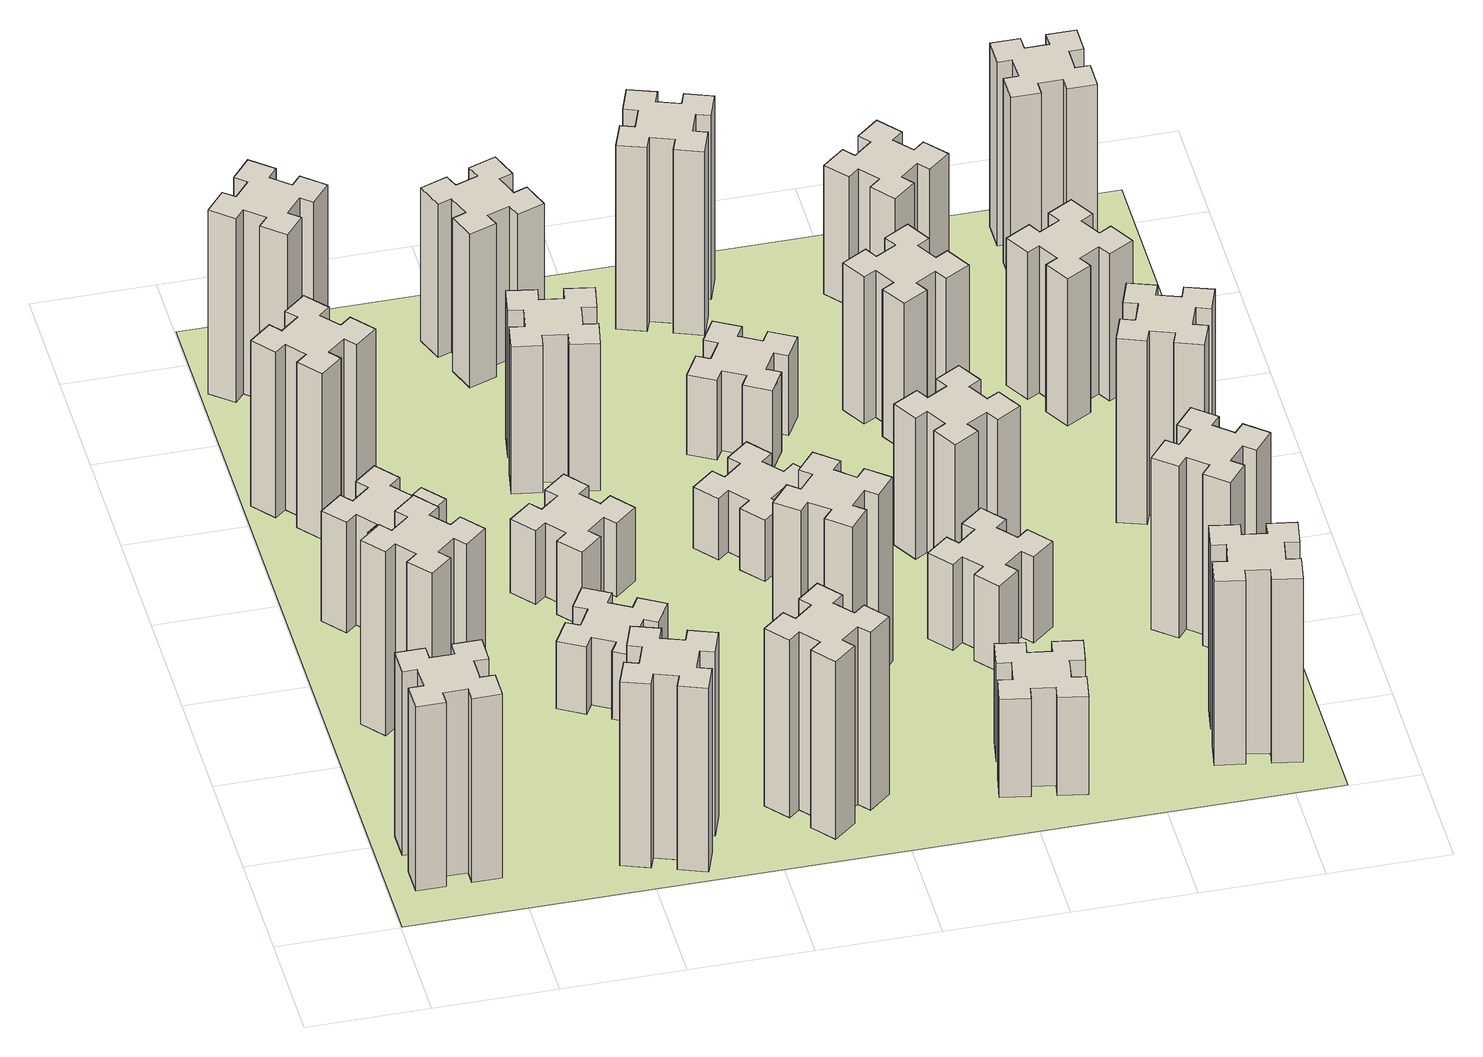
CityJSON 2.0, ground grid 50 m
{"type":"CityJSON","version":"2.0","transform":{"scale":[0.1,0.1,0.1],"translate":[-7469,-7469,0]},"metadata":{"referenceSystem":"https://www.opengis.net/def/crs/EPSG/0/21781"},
"CityObjects":{
"building1":{"type":"Building","attributes":{"class":"1000","function":"1000","usage":"1000","yearOfConstruction":2016,"roofType":"1000","measuredHeight":90,"storeysAboveGround":30,"storeysBelowGround":0},"geometry":[{"type":"Solid","lod":"1","boundaries":[[[[0,1,2,3,4,5,6,7,8,9,10,11,12,13,14,15,16,17,18,19]],[[17,16,20,21]],[[16,15,22,20]],[[15,14,23,22]],[[14,13,24,23]],[[13,12,25,24]],[[12,11,26,25]],[[11,10,27,26]],[[10,9,28,27]],[[9,8,29,28]],[[8,7,30,29]],[[7,6,31,30]],[[6,5,32,31]],[[5,4,33,32]],[[4,3,34,33]],[[3,2,35,34]],[[2,1,36,35]],[[1,0,37,36]],[[0,19,38,37]],[[19,18,39,38]],[[18,17,21,39]],[[24,25,26,27,28,29,30,31,32,33,34,35,36,37,38,39,21,20,22,23]]]]}]},
"building2":{"type":"Building","attributes":{"class":"1000","function":"1000","usage":"1000","yearOfConstruction":2016,"roofType":"1000","measuredHeight":90,"storeysAboveGround":30,"storeysBelowGround":0},"geometry":[{"type":"Solid","lod":"1","boundaries":[[[[40,41,42,43,44,45,46,47,48,49,50,51,52,53,54,55,56,57,58,59]],[[57,56,60,61]],[[56,55,62,60]],[[55,54,63,62]],[[54,53,64,63]],[[53,52,65,64]],[[52,51,66,65]],[[51,50,67,66]],[[50,49,68,67]],[[49,48,69,68]],[[48,47,70,69]],[[47,46,71,70]],[[46,45,72,71]],[[45,44,73,72]],[[44,43,74,73]],[[43,42,75,74]],[[42,41,76,75]],[[41,40,77,76]],[[40,59,78,77]],[[59,58,79,78]],[[58,57,61,79]],[[64,65,66,67,68,69,70,71,72,73,74,75,76,77,78,79,61,60,62,63]]]]}]},
"building3":{"type":"Building","attributes":{"class":"1000","function":"1000","usage":"1000","yearOfConstruction":2016,"roofType":"1000","measuredHeight":54,"storeysAboveGround":30,"storeysBelowGround":0},"geometry":[{"type":"Solid","lod":"1","boundaries":[[[[80,81,82,83,84,85,86,87,88,89,90,91,92,93,94,95,96,97,98,99]],[[97,96,100,101]],[[96,95,102,100]],[[95,94,103,102]],[[94,93,104,103]],[[93,92,105,104]],[[92,91,106,105]],[[91,90,107,106]],[[90,89,108,107]],[[89,88,109,108]],[[88,87,110,109]],[[87,86,111,110]],[[86,85,112,111]],[[85,84,113,112]],[[84,83,114,113]],[[83,82,115,114]],[[82,81,116,115]],[[81,80,117,116]],[[80,99,118,117]],[[99,98,119,118]],[[98,97,101,119]],[[104,105,106,107,108,109,110,111,112,113,114,115,116,117,118,119,101,100,102,103]]]]}]},
"building4":{"type":"Building","attributes":{"class":"1000","function":"1000","usage":"1000","yearOfConstruction":2016,"roofType":"1000","measuredHeight":81,"storeysAboveGround":30,"storeysBelowGround":0},"geometry":[{"type":"Solid","lod":"1","boundaries":[[[[120,121,122,123,124,125,126,127,128,129,130,131,132,133,134,135,136,137,138,139]],[[137,136,140,141]],[[136,135,142,140]],[[135,134,143,142]],[[134,133,144,143]],[[133,132,145,144]],[[132,131,146,145]],[[131,130,147,146]],[[130,129,148,147]],[[129,128,149,148]],[[128,127,150,149]],[[127,126,151,150]],[[126,125,152,151]],[[125,124,153,152]],[[124,123,154,153]],[[123,122,155,154]],[[122,121,156,155]],[[121,120,157,156]],[[120,139,158,157]],[[139,138,159,158]],[[138,137,141,159]],[[144,145,146,147,148,149,150,151,152,153,154,155,156,157,158,159,141,140,142,143]]]]}]},
"building5":{"type":"Building","attributes":{"class":"1000","function":"1000","usage":"1000","yearOfConstruction":2016,"roofType":"1000","measuredHeight":90,"storeysAboveGround":30,"storeysBelowGround":0},"geometry":[{"type":"Solid","lod":"1","boundaries":[[[[160,161,162,163,164,165,166,167,168,169,170,171,172,173,174,175,176,177,178,179]],[[177,176,180,181]],[[176,175,182,180]],[[175,174,183,182]],[[174,173,184,183]],[[173,172,185,184]],[[172,171,186,185]],[[171,170,187,186]],[[170,169,188,187]],[[169,168,189,188]],[[168,167,190,189]],[[167,166,191,190]],[[166,165,192,191]],[[165,164,193,192]],[[164,163,194,193]],[[163,162,195,194]],[[162,161,196,195]],[[161,160,197,196]],[[160,179,198,197]],[[179,178,199,198]],[[178,177,181,199]],[[184,185,186,187,188,189,190,191,192,193,194,195,196,197,198,199,181,180,182,183]]]]}]},
"building6":{"type":"Building","attributes":{"class":"1000","function":"1000","usage":"1000","yearOfConstruction":2016,"roofType":"1000","measuredHeight":90,"storeysAboveGround":30,"storeysBelowGround":0},"geometry":[{"type":"Solid","lod":"1","boundaries":[[[[200,201,202,203,204,205,206,207,208,209,210,211,212,213,214,215,216,217,218,219]],[[217,216,220,221]],[[216,215,222,220]],[[215,214,223,222]],[[214,213,224,223]],[[213,212,225,224]],[[212,211,226,225]],[[211,210,227,226]],[[210,209,228,227]],[[209,208,229,228]],[[208,207,230,229]],[[207,206,231,230]],[[206,205,232,231]],[[205,204,233,232]],[[204,203,234,233]],[[203,202,235,234]],[[202,201,236,235]],[[201,200,237,236]],[[200,219,238,237]],[[219,218,239,238]],[[218,217,221,239]],[[224,225,226,227,228,229,230,231,232,233,234,235,236,237,238,239,221,220,222,223]]]]}]},
"building7":{"type":"Building","attributes":{"class":"1000","function":"1000","usage":"1000","yearOfConstruction":2016,"roofType":"1000","measuredHeight":33,"storeysAboveGround":30,"storeysBelowGround":0},"geometry":[{"type":"Solid","lod":"1","boundaries":[[[[240,241,242,243,244,245,246,247,248,249,250,251,252,253,254,255,256,257,258,259]],[[257,256,260,261]],[[256,255,262,260]],[[255,254,263,262]],[[254,253,264,263]],[[253,252,265,264]],[[252,251,266,265]],[[251,250,267,266]],[[250,249,268,267]],[[249,248,269,268]],[[248,247,270,269]],[[247,246,271,270]],[[246,245,272,271]],[[245,244,273,272]],[[244,243,274,273]],[[243,242,275,274]],[[242,241,276,275]],[[241,240,277,276]],[[240,259,278,277]],[[259,258,279,278]],[[258,257,261,279]],[[264,265,266,267,268,269,270,271,272,273,274,275,276,277,278,279,261,260,262,263]]]]}]},
"building8":{"type":"Building","attributes":{"class":"1000","function":"1000","usage":"1000","yearOfConstruction":2016,"roofType":"1000","measuredHeight":36,"storeysAboveGround":30,"storeysBelowGround":0},"geometry":[{"type":"Solid","lod":"1","boundaries":[[[[280,281,282,283,284,285,286,287,288,289,290,291,292,293,294,295,296,297,298,299]],[[297,296,300,301]],[[296,295,302,300]],[[295,294,303,302]],[[294,293,304,303]],[[293,292,305,304]],[[292,291,306,305]],[[291,290,307,306]],[[290,289,308,307]],[[289,288,309,308]],[[288,287,310,309]],[[287,286,311,310]],[[286,285,312,311]],[[285,284,313,312]],[[284,283,314,313]],[[283,282,315,314]],[[282,281,316,315]],[[281,280,317,316]],[[280,299,318,317]],[[299,298,319,318]],[[298,297,301,319]],[[304,305,306,307,308,309,310,311,312,313,314,315,316,317,318,319,301,300,302,303]]]]}]},
"building9":{"type":"Building","attributes":{"class":"1000","function":"1000","usage":"1000","yearOfConstruction":2016,"roofType":"1000","measuredHeight":87,"storeysAboveGround":30,"storeysBelowGround":0},"geometry":[{"type":"Solid","lod":"1","boundaries":[[[[320,321,322,323,324,325,326,327,328,329,330,331,332,333,334,335,336,337,338,339]],[[337,336,340,341]],[[336,335,342,340]],[[335,334,343,342]],[[334,333,344,343]],[[333,332,345,344]],[[332,331,346,345]],[[331,330,347,346]],[[330,329,348,347]],[[329,328,349,348]],[[328,327,350,349]],[[327,326,351,350]],[[326,325,352,351]],[[325,324,353,352]],[[324,323,354,353]],[[323,322,355,354]],[[322,321,356,355]],[[321,320,357,356]],[[320,339,358,357]],[[339,338,359,358]],[[338,337,341,359]],[[344,345,346,347,348,349,350,351,352,353,354,355,356,357,358,359,341,340,342,343]]]]}]},
"building10":{"type":"Building","attributes":{"class":"1000","function":"1000","usage":"1000","yearOfConstruction":2016,"roofType":"1000","measuredHeight":72,"storeysAboveGround":30,"storeysBelowGround":0},"geometry":[{"type":"Solid","lod":"1","boundaries":[[[[360,361,362,363,364,365,366,367,368,369,370,371,372,373,374,375,376,377,378,379]],[[377,376,380,381]],[[376,375,382,380]],[[375,374,383,382]],[[374,373,384,383]],[[373,372,385,384]],[[372,371,386,385]],[[371,370,387,386]],[[370,369,388,387]],[[369,368,389,388]],[[368,367,390,389]],[[367,366,391,390]],[[366,365,392,391]],[[365,364,393,392]],[[364,363,394,393]],[[363,362,395,394]],[[362,361,396,395]],[[361,360,397,396]],[[360,379,398,397]],[[379,378,399,398]],[[378,377,381,399]],[[384,385,386,387,388,389,390,391,392,393,394,395,396,397,398,399,381,380,382,383]]]]}]},
"building11":{"type":"Building","attributes":{"class":"1000","function":"1000","usage":"1000","yearOfConstruction":2016,"roofType":"1000","measuredHeight":75,"storeysAboveGround":30,"storeysBelowGround":0},"geometry":[{"type":"Solid","lod":"1","boundaries":[[[[400,401,402,403,404,405,406,407,408,409,410,411,412,413,414,415,416,417,418,419]],[[417,416,420,421]],[[416,415,422,420]],[[415,414,423,422]],[[414,413,424,423]],[[413,412,425,424]],[[412,411,426,425]],[[411,410,427,426]],[[410,409,428,427]],[[409,408,429,428]],[[408,407,430,429]],[[407,406,431,430]],[[406,405,432,431]],[[405,404,433,432]],[[404,403,434,433]],[[403,402,435,434]],[[402,401,436,435]],[[401,400,437,436]],[[400,419,438,437]],[[419,418,439,438]],[[418,417,421,439]],[[424,425,426,427,428,429,430,431,432,433,434,435,436,437,438,439,421,420,422,423]]]]}]},
"building12":{"type":"Building","attributes":{"class":"1000","function":"1000","usage":"1000","yearOfConstruction":2016,"roofType":"1000","measuredHeight":90,"storeysAboveGround":30,"storeysBelowGround":0},"geometry":[{"type":"Solid","lod":"1","boundaries":[[[[440,441,442,443,444,445,446,447,448,449,450,451,452,453,454,455,456,457,458,459]],[[457,456,460,461]],[[456,455,462,460]],[[455,454,463,462]],[[454,453,464,463]],[[453,452,465,464]],[[452,451,466,465]],[[451,450,467,466]],[[450,449,468,467]],[[449,448,469,468]],[[448,447,470,469]],[[447,446,471,470]],[[446,445,472,471]],[[445,444,473,472]],[[444,443,474,473]],[[443,442,475,474]],[[442,441,476,475]],[[441,440,477,476]],[[440,459,478,477]],[[459,458,479,478]],[[458,457,461,479]],[[464,465,466,467,468,469,470,471,472,473,474,475,476,477,478,479,461,460,462,463]]]]}]},
"building13":{"type":"Building","attributes":{"class":"1000","function":"1000","usage":"1000","yearOfConstruction":2016,"roofType":"1000","measuredHeight":30,"storeysAboveGround":30,"storeysBelowGround":0},"geometry":[{"type":"Solid","lod":"1","boundaries":[[[[480,481,482,483,484,485,486,487,488,489,490,491,492,493,494,495,496,497,498,499]],[[497,496,500,501]],[[496,495,502,500]],[[495,494,503,502]],[[494,493,504,503]],[[493,492,505,504]],[[492,491,506,505]],[[491,490,507,506]],[[490,489,508,507]],[[489,488,509,508]],[[488,487,510,509]],[[487,486,511,510]],[[486,485,512,511]],[[485,484,513,512]],[[484,483,514,513]],[[483,482,515,514]],[[482,481,516,515]],[[481,480,517,516]],[[480,499,518,517]],[[499,498,519,518]],[[498,497,501,519]],[[504,505,506,507,508,509,510,511,512,513,514,515,516,517,518,519,501,500,502,503]]]]}]},
"building14":{"type":"Building","attributes":{"class":"1000","function":"1000","usage":"1000","yearOfConstruction":2016,"roofType":"1000","measuredHeight":48,"storeysAboveGround":30,"storeysBelowGround":0},"geometry":[{"type":"Solid","lod":"1","boundaries":[[[[520,521,522,523,524,525,526,527,528,529,530,531,532,533,534,535,536,537,538,539]],[[537,536,540,541]],[[536,535,542,540]],[[535,534,543,542]],[[534,533,544,543]],[[533,532,545,544]],[[532,531,546,545]],[[531,530,547,546]],[[530,529,548,547]],[[529,528,549,548]],[[528,527,550,549]],[[527,526,551,550]],[[526,525,552,551]],[[525,524,553,552]],[[524,523,554,553]],[[523,522,555,554]],[[522,521,556,555]],[[521,520,557,556]],[[520,539,558,557]],[[539,538,559,558]],[[538,537,541,559]],[[544,545,546,547,548,549,550,551,552,553,554,555,556,557,558,559,541,540,542,543]]]]}]},
"building15":{"type":"Building","attributes":{"class":"1000","function":"1000","usage":"1000","yearOfConstruction":2016,"roofType":"1000","measuredHeight":39,"storeysAboveGround":30,"storeysBelowGround":0},"geometry":[{"type":"Solid","lod":"1","boundaries":[[[[560,561,562,563,564,565,566,567,568,569,570,571,572,573,574,575,576,577,578,579]],[[577,576,580,581]],[[576,575,582,580]],[[575,574,583,582]],[[574,573,584,583]],[[573,572,585,584]],[[572,571,586,585]],[[571,570,587,586]],[[570,569,588,587]],[[569,568,589,588]],[[568,567,590,589]],[[567,566,591,590]],[[566,565,592,591]],[[565,564,593,592]],[[564,563,594,593]],[[563,562,595,594]],[[562,561,596,595]],[[561,560,597,596]],[[560,579,598,597]],[[579,578,599,598]],[[578,577,581,599]],[[584,585,586,587,588,589,590,591,592,593,594,595,596,597,598,599,581,580,582,583]]]]}]},
"building16":{"type":"Building","attributes":{"class":"1000","function":"1000","usage":"1000","yearOfConstruction":2016,"roofType":"1000","measuredHeight":90,"storeysAboveGround":30,"storeysBelowGround":0},"geometry":[{"type":"Solid","lod":"1","boundaries":[[[[600,601,602,603,604,605,606,607,608,609,610,611,612,613,614,615,616,617,618,619]],[[617,616,620,621]],[[616,615,622,620]],[[615,614,623,622]],[[614,613,624,623]],[[613,612,625,624]],[[612,611,626,625]],[[611,610,627,626]],[[610,609,628,627]],[[609,608,629,628]],[[608,607,630,629]],[[607,606,631,630]],[[606,605,632,631]],[[605,604,633,632]],[[604,603,634,633]],[[603,602,635,634]],[[602,601,636,635]],[[601,600,637,636]],[[600,619,638,637]],[[619,618,639,638]],[[618,617,621,639]],[[624,625,626,627,628,629,630,631,632,633,634,635,636,637,638,639,621,620,622,623]]]]}]},
"building17":{"type":"Building","attributes":{"class":"1000","function":"1000","usage":"1000","yearOfConstruction":2016,"roofType":"1000","measuredHeight":42,"storeysAboveGround":30,"storeysBelowGround":0},"geometry":[{"type":"Solid","lod":"1","boundaries":[[[[640,641,642,643,644,645,646,647,648,649,650,651,652,653,654,655,656,657,658,659]],[[657,656,660,661]],[[656,655,662,660]],[[655,654,663,662]],[[654,653,664,663]],[[653,652,665,664]],[[652,651,666,665]],[[651,650,667,666]],[[650,649,668,667]],[[649,648,669,668]],[[648,647,670,669]],[[647,646,671,670]],[[646,645,672,671]],[[645,644,673,672]],[[644,643,674,673]],[[643,642,675,674]],[[642,641,676,675]],[[641,640,677,676]],[[640,659,678,677]],[[659,658,679,678]],[[658,657,661,679]],[[664,665,666,667,668,669,670,671,672,673,674,675,676,677,678,679,661,660,662,663]]]]}]},
"building18":{"type":"Building","attributes":{"class":"1000","function":"1000","usage":"1000","yearOfConstruction":2016,"roofType":"1000","measuredHeight":69,"storeysAboveGround":30,"storeysBelowGround":0},"geometry":[{"type":"Solid","lod":"1","boundaries":[[[[680,681,682,683,684,685,686,687,688,689,690,691,692,693,694,695,696,697,698,699]],[[697,696,700,701]],[[696,695,702,700]],[[695,694,703,702]],[[694,693,704,703]],[[693,692,705,704]],[[692,691,706,705]],[[691,690,707,706]],[[690,689,708,707]],[[689,688,709,708]],[[688,687,710,709]],[[687,686,711,710]],[[686,685,712,711]],[[685,684,713,712]],[[684,683,714,713]],[[683,682,715,714]],[[682,681,716,715]],[[681,680,717,716]],[[680,699,718,717]],[[699,698,719,718]],[[698,697,701,719]],[[704,705,706,707,708,709,710,711,712,713,714,715,716,717,718,719,701,700,702,703]]]]}]},
"building19":{"type":"Building","attributes":{"class":"1000","function":"1000","usage":"1000","yearOfConstruction":2016,"roofType":"1000","measuredHeight":72,"storeysAboveGround":30,"storeysBelowGround":0},"geometry":[{"type":"Solid","lod":"1","boundaries":[[[[720,721,722,723,724,725,726,727,728,729,730,731,732,733,734,735,736,737,738,739]],[[737,736,740,741]],[[736,735,742,740]],[[735,734,743,742]],[[734,733,744,743]],[[733,732,745,744]],[[732,731,746,745]],[[731,730,747,746]],[[730,729,748,747]],[[729,728,749,748]],[[728,727,750,749]],[[727,726,751,750]],[[726,725,752,751]],[[725,724,753,752]],[[724,723,754,753]],[[723,722,755,754]],[[722,721,756,755]],[[721,720,757,756]],[[720,739,758,757]],[[739,738,759,758]],[[738,737,741,759]],[[744,745,746,747,748,749,750,751,752,753,754,755,756,757,758,759,741,740,742,743]]]]}]},
"building20":{"type":"Building","attributes":{"class":"1000","function":"1000","usage":"1000","yearOfConstruction":2016,"roofType":"1000","measuredHeight":90,"storeysAboveGround":30,"storeysBelowGround":0},"geometry":[{"type":"Solid","lod":"1","boundaries":[[[[760,761,762,763,764,765,766,767,768,769,770,771,772,773,774,775,776,777,778,779]],[[777,776,780,781]],[[776,775,782,780]],[[775,774,783,782]],[[774,773,784,783]],[[773,772,785,784]],[[772,771,786,785]],[[771,770,787,786]],[[770,769,788,787]],[[769,768,789,788]],[[768,767,790,789]],[[767,766,791,790]],[[766,765,792,791]],[[765,764,793,792]],[[764,763,794,793]],[[763,762,795,794]],[[762,761,796,795]],[[761,760,797,796]],[[760,779,798,797]],[[779,778,799,798]],[[778,777,781,799]],[[784,785,786,787,788,789,790,791,792,793,794,795,796,797,798,799,781,780,782,783]]]]}]},
"building21":{"type":"Building","attributes":{"class":"1000","function":"1000","usage":"1000","yearOfConstruction":2016,"roofType":"1000","measuredHeight":63,"storeysAboveGround":30,"storeysBelowGround":0},"geometry":[{"type":"Solid","lod":"1","boundaries":[[[[800,801,802,803,804,805,806,807,808,809,810,811,812,813,814,815,816,817,818,819]],[[817,816,820,821]],[[816,815,822,820]],[[815,814,823,822]],[[814,813,824,823]],[[813,812,825,824]],[[812,811,826,825]],[[811,810,827,826]],[[810,809,828,827]],[[809,808,829,828]],[[808,807,830,829]],[[807,806,831,830]],[[806,805,832,831]],[[805,804,833,832]],[[804,803,834,833]],[[803,802,835,834]],[[802,801,836,835]],[[801,800,837,836]],[[800,819,838,837]],[[819,818,839,838]],[[818,817,821,839]],[[824,825,826,827,828,829,830,831,832,833,834,835,836,837,838,839,821,820,822,823]]]]}]},
"building22":{"type":"Building","attributes":{"class":"1000","function":"1000","usage":"1000","yearOfConstruction":2016,"roofType":"1000","measuredHeight":84,"storeysAboveGround":30,"storeysBelowGround":0},"geometry":[{"type":"Solid","lod":"1","boundaries":[[[[840,841,842,843,844,845,846,847,848,849,850,851,852,853,854,855,856,857,858,859]],[[857,856,860,861]],[[856,855,862,860]],[[855,854,863,862]],[[854,853,864,863]],[[853,852,865,864]],[[852,851,866,865]],[[851,850,867,866]],[[850,849,868,867]],[[849,848,869,868]],[[848,847,870,869]],[[847,846,871,870]],[[846,845,872,871]],[[845,844,873,872]],[[844,843,874,873]],[[843,842,875,874]],[[842,841,876,875]],[[841,840,877,876]],[[840,859,878,877]],[[859,858,879,878]],[[858,857,861,879]],[[864,865,866,867,868,869,870,871,872,873,874,875,876,877,878,879,861,860,862,863]]]]}]},
"building23":{"type":"Building","attributes":{"class":"1000","function":"1000","usage":"1000","yearOfConstruction":2016,"roofType":"1000","measuredHeight":90,"storeysAboveGround":30,"storeysBelowGround":0},"geometry":[{"type":"Solid","lod":"1","boundaries":[[[[880,881,882,883,884,885,886,887,888,889,890,891,892,893,894,895,896,897,898,899]],[[897,896,900,901]],[[896,895,902,900]],[[895,894,903,902]],[[894,893,904,903]],[[893,892,905,904]],[[892,891,906,905]],[[891,890,907,906]],[[890,889,908,907]],[[889,888,909,908]],[[888,887,910,909]],[[887,886,911,910]],[[886,885,912,911]],[[885,884,913,912]],[[884,883,914,913]],[[883,882,915,914]],[[882,881,916,915]],[[881,880,917,916]],[[880,899,918,917]],[[899,898,919,918]],[[898,897,901,919]],[[904,905,906,907,908,909,910,911,912,913,914,915,916,917,918,919,901,900,902,903]]]]}]},
"building24":{"type":"Building","attributes":{"class":"1000","function":"1000","usage":"1000","yearOfConstruction":2016,"roofType":"1000","measuredHeight":72,"storeysAboveGround":30,"storeysBelowGround":0},"geometry":[{"type":"Solid","lod":"1","boundaries":[[[[920,921,922,923,924,925,926,927,928,929,930,931,932,933,934,935,936,937,938,939]],[[937,936,940,941]],[[936,935,942,940]],[[935,934,943,942]],[[934,933,944,943]],[[933,932,945,944]],[[932,931,946,945]],[[931,930,947,946]],[[930,929,948,947]],[[929,928,949,948]],[[928,927,950,949]],[[927,926,951,950]],[[926,925,952,951]],[[925,924,953,952]],[[924,923,954,953]],[[923,922,955,954]],[[922,921,956,955]],[[921,920,957,956]],[[920,939,958,957]],[[939,938,959,958]],[[938,937,941,959]],[[944,945,946,947,948,949,950,951,952,953,954,955,956,957,958,959,941,940,942,943]]]]}]},
"building25":{"type":"Building","attributes":{"class":"1000","function":"1000","usage":"1000","yearOfConstruction":2016,"roofType":"1000","measuredHeight":90,"storeysAboveGround":30,"storeysBelowGround":0},"geometry":[{"type":"Solid","lod":"1","boundaries":[[[[960,961,962,963,964,965,966,967,968,969,970,971,972,973,974,975,976,977,978,979]],[[977,976,980,981]],[[976,975,982,980]],[[975,974,983,982]],[[974,973,984,983]],[[973,972,985,984]],[[972,971,986,985]],[[971,970,987,986]],[[970,969,988,987]],[[969,968,989,988]],[[968,967,990,989]],[[967,966,991,990]],[[966,965,992,991]],[[965,964,993,992]],[[964,963,994,993]],[[963,962,995,994]],[[962,961,996,995]],[[961,960,997,996]],[[960,979,998,997]],[[979,978,999,998]],[[978,977,981,999]],[[984,985,986,987,988,989,990,991,992,993,994,995,996,997,998,999,981,980,982,983]]]]}]},
"landuse1":{"type":"LandUse","attributes":{"name":"plot1","function":"1010"},"geometry":[{"type":"MultiSurface","lod":"1","boundaries":[[[1000,1001,1002,1003]]]}]}
},
"vertices":[
[165,425,0],[165,325,0],[105,325,0],[105,205,0],[225,205,0],[225,265,0],[325,265,0],[325,205,0],[445,205,0],[445,325,0],[385,325,0],[385,425,0],[445,425,0],[445,545,0],[325,545,0],[325,485,0],[225,485,0],[225,545,0],[105,545,0],[105,425,0],[225,485,900],[225,545,900],[325,485,900],[325,545,900],[445,545,900],[445,425,900],[385,425,900],[385,325,900],[445,325,900],[445,205,900],[325,205,900],[325,265,900],[225,265,900],[225,205,900],[105,205,900],[105,325,900],[165,325,900],[165,425,900],[105,425,900],[105,545,900],
[492,1248,0],[427,1324,0],[473,1363,0],[396,1455,0],[304,1378,0],[343,1332,0],[266,1267,0],[228,1313,0],[136,1236,0],[213,1144,0],[259,1183,0],[323,1106,0],[277,1068,0],[354,976,0],[446,1053,0],[408,1099,0],[484,1163,0],[523,1117,0],[615,1194,0],[538,1286,0],[484,1163,900],[523,1117,900],[408,1099,900],[446,1053,900],[354,976,900],[277,1068,900],[323,1106,900],[259,1183,900],[213,1144,900],[136,1236,900],[228,1313,900],[266,1267,900],[343,1332,900],[304,1378,900],[396,1455,900],[473,1363,900],[427,1324,900],[492,1248,900],[538,1286,900],[615,1194,900],
[492,1888,0],[427,1964,0],[473,2003,0],[396,2095,0],[304,2018,0],[343,1972,0],[266,1907,0],[228,1953,0],[136,1876,0],[213,1784,0],[259,1823,0],[323,1746,0],[277,1708,0],[354,1616,0],[446,1693,0],[408,1739,0],[484,1803,0],[523,1757,0],[615,1834,0],[538,1926,0],[484,1803,540],[523,1757,540],[408,1739,540],[446,1693,540],[354,1616,540],[277,1708,540],[323,1746,540],[259,1823,540],[213,1784,540],[136,1876,540],[228,1953,540],[266,1907,540],[343,1972,540],[304,2018,540],[396,2095,540],[473,2003,540],[427,1964,540],[492,1888,540],[538,1926,540],[615,1834,540],
[243,2712,0],[166,2647,0],[128,2693,0],[36,2616,0],[113,2524,0],[159,2563,0],[223,2486,0],[177,2448,0],[254,2356,0],[346,2433,0],[308,2479,0],[384,2543,0],[423,2497,0],[515,2574,0],[438,2666,0],[392,2628,0],[327,2704,0],[373,2743,0],[296,2835,0],[204,2758,0],[327,2704,810],[373,2743,810],[392,2628,810],[438,2666,810],[515,2574,810],[423,2497,810],[384,2543,810],[308,2479,810],[346,2433,810],[254,2356,810],[177,2448,810],[223,2486,810],[159,2563,810],[113,2524,810],[36,2616,810],[128,2693,810],[166,2647,810],[243,2712,810],[204,2758,810],[296,2835,810],
[1029,360,0],[995,266,0],[939,287,0],[897,174,0],[1010,133,0],[1031,189,0],[1125,155,0],[1104,99,0],[1217,57,0],[1258,170,0],[1202,191,0],[1236,285,0],[1292,264,0],[1333,377,0],[1220,418,0],[1200,362,0],[1106,396,0],[1127,452,0],[1014,493,0],[973,380,0],[1106,396,900],[1127,452,900],[1200,362,900],[1220,418,900],[1333,377,900],[1292,264,900],[1236,285,900],[1202,191,900],[1258,170,900],[1217,57,900],[1104,99,900],[1125,155,900],[1031,189,900],[1010,133,900],[897,174,900],[939,287,900],[995,266,900],[1029,360,900],[973,380,900],[1014,493,900],
[384,3387,0],[308,3452,0],[346,3498,0],[254,3575,0],[177,3483,0],[223,3444,0],[159,3368,0],[113,3406,0],[36,3314,0],[128,3237,0],[166,3283,0],[243,3219,0],[204,3173,0],[296,3096,0],[373,3188,0],[327,3226,0],[392,3303,0],[438,3264,0],[515,3356,0],[423,3433,0],[392,3303,900],[438,3264,900],[327,3226,900],[373,3188,900],[296,3096,900],[204,3173,900],[243,3219,900],[166,3283,900],[128,3237,900],[36,3314,900],[113,3406,900],[159,3368,900],[223,3444,900],[177,3483,900],[254,3575,900],[346,3498,900],[308,3452,900],[384,3387,900],[423,3433,900],[515,3356,900],
[1186,1117,0],[1236,1204,0],[1288,1174,0],[1348,1278,0],[1244,1338,0],[1214,1286,0],[1127,1336,0],[1157,1388,0],[1053,1448,0],[993,1344,0],[1045,1314,0],[995,1227,0],[943,1257,0],[883,1153,0],[987,1093,0],[1017,1145,0],[1104,1095,0],[1074,1043,0],[1178,983,0],[1238,1087,0],[1104,1095,330],[1074,1043,330],[1017,1145,330],[987,1093,330],[883,1153,330],[943,1257,330],[995,1227,330],[1045,1314,330],[993,1344,330],[1053,1448,330],[1157,1388,330],[1127,1336,330],[1214,1286,330],[1244,1338,330],[1348,1278,330],[1288,1174,330],[1236,1204,330],[1186,1117,330],[1238,1087,330],[1178,983,330],
[1083,1972,0],[1006,1907,0],[968,1953,0],[876,1876,0],[953,1784,0],[999,1823,0],[1063,1746,0],[1017,1708,0],[1094,1616,0],[1186,1693,0],[1148,1739,0],[1224,1803,0],[1263,1757,0],[1355,1834,0],[1278,1926,0],[1232,1888,0],[1167,1964,0],[1213,2003,0],[1136,2095,0],[1044,2018,0],[1167,1964,360],[1213,2003,360],[1232,1888,360],[1278,1926,360],[1355,1834,360],[1263,1757,360],[1224,1803,360],[1148,1739,360],[1186,1693,360],[1094,1616,360],[1017,1708,360],[1063,1746,360],[999,1823,360],[953,1784,360],[876,1876,360],[968,1953,360],[1006,1907,360],[1083,1972,360],[1044,2018,360],[1136,2095,360],
[1639,343,0],[1703,266,0],[1657,228,0],[1734,136,0],[1826,213,0],[1788,259,0],[1864,323,0],[1903,277,0],[1995,354,0],[1918,446,0],[1872,408,0],[1807,484,0],[1853,523,0],[1776,615,0],[1684,538,0],[1723,492,0],[1646,427,0],[1608,473,0],[1516,396,0],[1593,304,0],[1646,427,870],[1608,473,870],[1723,492,870],[1684,538,870],[1776,615,870],[1853,523,870],[1807,484,870],[1872,408,870],[1918,446,870],[1995,354,870],[1903,277,870],[1864,323,870],[1788,259,870],[1826,213,870],[1734,136,870],[1657,228,870],[1703,266,870],[1639,343,870],[1593,304,870],[1516,396,870],
[1147,2496,0],[1245,2478,0],[1235,2419,0],[1353,2398,0],[1374,2517,0],[1315,2527,0],[1332,2625,0],[1391,2615,0],[1412,2733,0],[1294,2754,0],[1284,2695,0],[1185,2712,0],[1196,2771,0],[1077,2792,0],[1057,2674,0],[1116,2664,0],[1098,2565,0],[1039,2576,0],[1018,2457,0],[1137,2437,0],[1098,2565,720],[1039,2576,720],[1116,2664,720],[1057,2674,720],[1077,2792,720],[1196,2771,720],[1185,2712,720],[1284,2695,720],[1294,2754,720],[1412,2733,720],[1391,2615,720],[1332,2625,720],[1315,2527,720],[1374,2517,720],[1353,2398,720],[1235,2419,720],[1245,2478,720],[1147,2496,720],[1137,2437,720],[1018,2457,720],
[1125,3456,0],[1031,3422,0],[1010,3478,0],[897,3437,0],[939,3324,0],[995,3345,0],[1029,3251,0],[973,3230,0],[1014,3117,0],[1127,3159,0],[1106,3215,0],[1200,3249,0],[1220,3193,0],[1333,3234,0],[1292,3347,0],[1236,3326,0],[1202,3420,0],[1258,3440,0],[1217,3553,0],[1104,3512,0],[1202,3420,750],[1258,3440,750],[1236,3326,750],[1292,3347,750],[1333,3234,750],[1220,3193,750],[1200,3249,750],[1106,3215,750],[1127,3159,750],[1014,3117,750],[973,3230,750],[1029,3251,750],[995,3345,750],[939,3324,750],[897,3437,750],[1010,3478,750],[1031,3422,750],[1125,3456,750],[1104,3512,750],[1217,3553,750],
[1846,1063,0],[1923,999,0],[1884,953,0],[1976,876,0],[2053,968,0],[2007,1006,0],[2072,1083,0],[2118,1044,0],[2195,1136,0],[2103,1213,0],[2064,1167,0],[1988,1232,0],[2026,1278,0],[1934,1355,0],[1857,1263,0],[1903,1224,0],[1839,1148,0],[1793,1186,0],[1716,1094,0],[1808,1017,0],[1839,1148,900],[1793,1186,900],[1903,1224,900],[1857,1263,900],[1934,1355,900],[2026,1278,900],[1988,1232,900],[2064,1167,900],[2103,1213,900],[2195,1136,900],[2118,1044,900],[2072,1083,900],[2007,1006,900],[2053,968,900],[1976,876,900],[1884,953,900],[1923,999,900],[1846,1063,900],[1808,1017,900],[1716,1094,900],
[1972,1988,0],[1907,2064,0],[1953,2103,0],[1876,2195,0],[1784,2118,0],[1823,2072,0],[1746,2007,0],[1708,2053,0],[1616,1976,0],[1693,1884,0],[1739,1923,0],[1803,1846,0],[1757,1808,0],[1834,1716,0],[1926,1793,0],[1888,1839,0],[1964,1903,0],[2003,1857,0],[2095,1934,0],[2018,2026,0],[1964,1903,300],[2003,1857,300],[1888,1839,300],[1926,1793,300],[1834,1716,300],[1757,1808,300],[1803,1846,300],[1739,1923,300],[1693,1884,300],[1616,1976,300],[1708,2053,300],[1746,2007,300],[1823,2072,300],[1784,2118,300],[1876,2195,300],[1953,2103,300],[1907,2064,300],[1972,1988,300],[2018,2026,300],[2095,1934,300],
[2496,444,0],[2478,345,0],[2419,356,0],[2398,237,0],[2517,217,0],[2527,276,0],[2625,258,0],[2615,199,0],[2733,178,0],[2754,297,0],[2695,307,0],[2712,405,0],[2771,395,0],[2792,513,0],[2674,534,0],[2664,475,0],[2565,492,0],[2576,551,0],[2457,572,0],[2437,454,0],[2565,492,480],[2576,551,480],[2664,475,480],[2674,534,480],[2792,513,480],[2771,395,480],[2712,405,480],[2695,307,480],[2754,297,480],[2733,178,480],[2615,199,480],[2625,258,480],[2527,276,480],[2517,217,480],[2398,237,480],[2419,356,480],[2478,345,480],[2496,444,480],[2437,454,480],[2457,572,480],
[2026,2497,0],[2076,2584,0],[2128,2554,0],[2188,2658,0],[2084,2718,0],[2054,2666,0],[1967,2716,0],[1997,2768,0],[1893,2828,0],[1833,2724,0],[1885,2694,0],[1835,2607,0],[1783,2637,0],[1723,2533,0],[1827,2473,0],[1857,2525,0],[1944,2475,0],[1914,2423,0],[2018,2363,0],[2078,2467,0],[1944,2475,390],[1914,2423,390],[1857,2525,390],[1827,2473,390],[1723,2533,390],[1783,2637,390],[1835,2607,390],[1885,2694,390],[1833,2724,390],[1893,2828,390],[1997,2768,390],[1967,2716,390],[2054,2666,390],[2084,2718,390],[2188,2658,390],[2128,2554,390],[2076,2584,390],[2026,2497,390],[2078,2467,390],[2018,2363,390],
[1769,3520,0],[1735,3426,0],[1679,3447,0],[1637,3334,0],[1750,3293,0],[1771,3349,0],[1865,3315,0],[1844,3259,0],[1957,3217,0],[1998,3330,0],[1942,3351,0],[1976,3445,0],[2032,3424,0],[2073,3537,0],[1960,3578,0],[1940,3522,0],[1846,3556,0],[1867,3612,0],[1754,3653,0],[1713,3540,0],[1846,3556,900],[1867,3612,900],[1940,3522,900],[1960,3578,900],[2073,3537,900],[2032,3424,900],[1976,3445,900],[1942,3351,900],[1998,3330,900],[1957,3217,900],[1844,3259,900],[1865,3315,900],[1771,3349,900],[1750,3293,900],[1637,3334,900],[1679,3447,900],[1735,3426,900],[1769,3520,900],[1713,3540,900],[1754,3653,900],
[2563,1332,0],[2486,1267,0],[2448,1313,0],[2356,1236,0],[2433,1144,0],[2479,1183,0],[2543,1106,0],[2497,1068,0],[2574,976,0],[2666,1053,0],[2628,1099,0],[2704,1163,0],[2743,1117,0],[2835,1194,0],[2758,1286,0],[2712,1248,0],[2647,1324,0],[2693,1363,0],[2616,1455,0],[2524,1378,0],[2647,1324,420],[2693,1363,420],[2712,1248,420],[2758,1286,420],[2835,1194,420],[2743,1117,420],[2704,1163,420],[2628,1099,420],[2666,1053,420],[2574,976,420],[2497,1068,420],[2543,1106,420],[2479,1183,420],[2433,1144,420],[2356,1236,420],[2448,1313,420],[2486,1267,420],[2563,1332,420],[2524,1378,420],[2616,1455,420],
[2475,1744,0],[2525,1657,0],[2473,1627,0],[2533,1523,0],[2637,1583,0],[2607,1635,0],[2694,1685,0],[2724,1633,0],[2828,1693,0],[2768,1797,0],[2716,1767,0],[2666,1854,0],[2718,1884,0],[2658,1988,0],[2554,1928,0],[2584,1876,0],[2497,1826,0],[2467,1878,0],[2363,1818,0],[2423,1714,0],[2497,1826,690],[2467,1878,690],[2584,1876,690],[2554,1928,690],[2658,1988,690],[2718,1884,690],[2666,1854,690],[2716,1767,690],[2768,1797,690],[2828,1693,690],[2724,1633,690],[2694,1685,690],[2607,1635,690],[2637,1583,690],[2533,1523,690],[2473,1627,690],[2525,1657,690],[2475,1744,690],[2423,1714,690],[2363,1818,690],
[2607,2475,0],[2694,2525,0],[2724,2473,0],[2828,2533,0],[2768,2637,0],[2716,2607,0],[2666,2694,0],[2718,2724,0],[2658,2828,0],[2554,2768,0],[2584,2716,0],[2497,2666,0],[2467,2718,0],[2363,2658,0],[2423,2554,0],[2475,2584,0],[2525,2497,0],[2473,2467,0],[2533,2363,0],[2637,2423,0],[2525,2497,720],[2473,2467,720],[2475,2584,720],[2423,2554,720],[2363,2658,720],[2467,2718,720],[2497,2666,720],[2584,2716,720],[2554,2768,720],[2658,2828,720],[2718,2724,720],[2666,2694,720],[2716,2607,720],[2768,2637,720],[2828,2533,720],[2724,2473,720],[2694,2525,720],[2607,2475,720],[2637,2423,720],[2533,2363,720],
[3504,475,0],[3405,492,0],[3416,551,0],[3297,572,0],[3277,454,0],[3336,444,0],[3318,345,0],[3259,356,0],[3238,237,0],[3357,217,0],[3367,276,0],[3465,258,0],[3455,199,0],[3573,178,0],[3594,297,0],[3535,307,0],[3552,405,0],[3611,395,0],[3632,513,0],[3514,534,0],[3552,405,900],[3611,395,900],[3535,307,900],[3594,297,900],[3573,178,900],[3455,199,900],[3465,258,900],[3367,276,900],[3357,217,900],[3238,237,900],[3259,356,900],[3318,345,900],[3336,444,900],[3277,454,900],[3297,572,900],[3416,551,900],[3405,492,900],[3504,475,900],[3514,534,900],[3632,513,900],
[2812,3368,0],[2747,3444,0],[2793,3483,0],[2716,3575,0],[2624,3498,0],[2663,3452,0],[2586,3387,0],[2548,3433,0],[2456,3356,0],[2533,3264,0],[2579,3303,0],[2643,3226,0],[2597,3188,0],[2674,3096,0],[2766,3173,0],[2728,3219,0],[2804,3283,0],[2843,3237,0],[2935,3314,0],[2858,3406,0],[2804,3283,630],[2843,3237,630],[2728,3219,630],[2766,3173,630],[2674,3096,630],[2597,3188,630],[2643,3226,630],[2579,3303,630],[2533,3264,630],[2456,3356,630],[2548,3433,630],[2586,3387,630],[2663,3452,630],[2624,3498,630],[2716,3575,630],[2793,3483,630],[2747,3444,630],[2812,3368,630],[2858,3406,630],[2935,3314,630],
[3487,1006,0],[3552,1083,0],[3598,1044,0],[3675,1136,0],[3583,1213,0],[3544,1167,0],[3468,1232,0],[3506,1278,0],[3414,1355,0],[3337,1263,0],[3383,1224,0],[3319,1148,0],[3273,1186,0],[3196,1094,0],[3288,1017,0],[3326,1063,0],[3403,999,0],[3364,953,0],[3456,876,0],[3533,968,0],[3403,999,840],[3364,953,840],[3326,1063,840],[3288,1017,840],[3196,1094,840],[3273,1186,840],[3319,1148,840],[3383,1224,840],[3337,1263,840],[3414,1355,840],[3506,1278,840],[3468,1232,840],[3544,1167,840],[3583,1213,840],[3675,1136,840],[3598,1044,840],[3552,1083,840],[3487,1006,840],[3533,968,840],[3456,876,840],
[3520,1942,0],[3426,1976,0],[3447,2032,0],[3334,2073,0],[3293,1960,0],[3349,1940,0],[3315,1846,0],[3259,1867,0],[3217,1754,0],[3330,1713,0],[3351,1769,0],[3445,1735,0],[3424,1679,0],[3537,1637,0],[3578,1750,0],[3522,1771,0],[3556,1865,0],[3612,1844,0],[3653,1957,0],[3540,1998,0],[3556,1865,900],[3612,1844,900],[3522,1771,900],[3578,1750,900],[3537,1637,900],[3424,1679,900],[3445,1735,900],[3351,1769,900],[3330,1713,900],[3217,1754,900],[3259,1867,900],[3315,1846,900],[3349,1940,900],[3293,1960,900],[3334,2073,900],[3447,2032,900],[3426,1976,900],[3520,1942,900],[3540,1998,900],[3653,1957,900],
[3247,2475,0],[3334,2525,0],[3364,2473,0],[3468,2533,0],[3408,2637,0],[3356,2607,0],[3306,2694,0],[3358,2724,0],[3298,2828,0],[3194,2768,0],[3224,2716,0],[3137,2666,0],[3107,2718,0],[3003,2658,0],[3063,2554,0],[3115,2584,0],[3165,2497,0],[3113,2467,0],[3173,2363,0],[3277,2423,0],[3165,2497,720],[3113,2467,720],[3115,2584,720],[3063,2554,720],[3003,2658,720],[3107,2718,720],[3137,2666,720],[3224,2716,720],[3194,2768,720],[3298,2828,720],[3358,2724,720],[3306,2694,720],[3356,2607,720],[3408,2637,720],[3468,2533,720],[3364,2473,720],[3334,2525,720],[3247,2475,720],[3277,2423,720],[3173,2363,720],
[3285,3325,0],[3385,3325,0],[3385,3265,0],[3505,3265,0],[3505,3385,0],[3445,3385,0],[3445,3485,0],[3505,3485,0],[3505,3605,0],[3385,3605,0],[3385,3545,0],[3285,3545,0],[3285,3605,0],[3165,3605,0],[3165,3485,0],[3225,3485,0],[3225,3385,0],[3165,3385,0],[3165,3265,0],[3285,3265,0],[3225,3385,900],[3165,3385,900],[3225,3485,900],[3165,3485,900],[3165,3605,900],[3285,3605,900],[3285,3545,900],[3385,3545,900],[3385,3605,900],[3505,3605,900],[3505,3485,900],[3445,3485,900],[3445,3385,900],[3505,3385,900],[3505,3265,900],[3385,3265,900],[3385,3325,900],[3285,3325,900],[3285,3265,900],[3165,3265,900],
[5,3705,0],[3705,3705,0],[3705,5,0],[5,5,0]
]}
